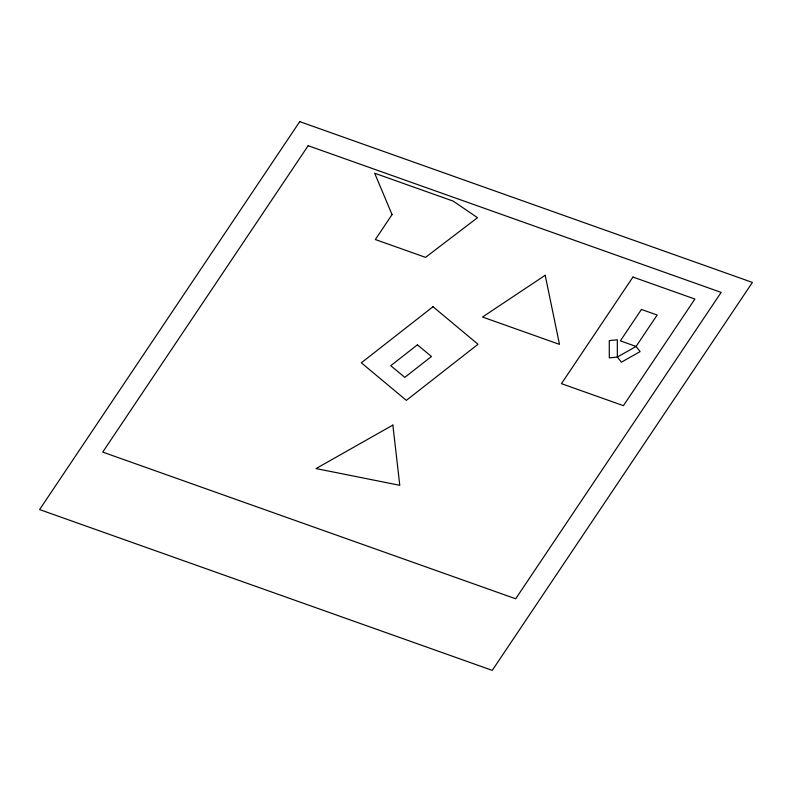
<?xml version="1.0" encoding="UTF-8"?>
<svg xmlns="http://www.w3.org/2000/svg" width="792" height="792" viewBox="0 0 792 792"><rect width="100%" height="100%" fill="white"/><g stroke="black" fill="none" stroke-linecap="round" stroke-linejoin="round"><path stroke-width="1.19" d="M299.732 121.631L39.6 509.573L492.268 670.369L752.4 282.427L299.732 121.631M308.167 145.708L102.722 452.093L515.691 598.782L721.136 292.397L308.167 145.708M392.06 214.612L375.349 239.53L425.532 257.36L477.507 217.691L453.192 201.119L374.646 173.22L392.06 214.612M632.947 277.042L561.449 383.665L623.413 405.672L694.901 299.049L632.947 277.042M641.441 309.444L620.374 340.867L636.075 346.45L640.114 351.589L621.393 362.192L617.354 357.043L617.314 339.778L609.266 340.629L609.305 357.895L617.354 357.043L636.075 346.45L657.152 315.028L641.441 309.444M433.006 306.722L361.33 362.815L406.355 400.356L478.022 344.263L433.006 306.722M417.424 344.817L390.763 365.686L404.791 377.378L431.452 356.509L417.424 344.817M545.203 275.279L482.506 317.028L559.479 344.372L545.203 275.279M392.862 425.086L316.048 468.567L399.782 485.318L392.862 425.086"/></g></svg>
